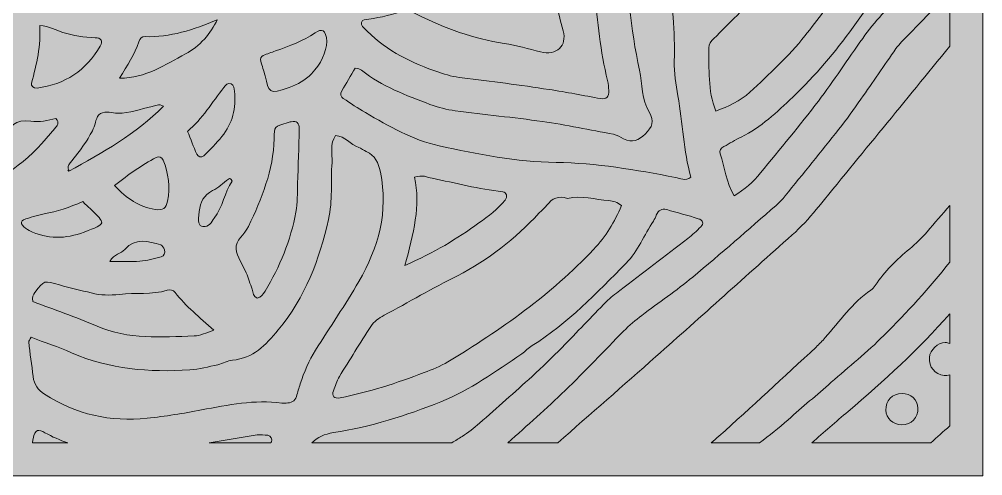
# Model space of a CAD drawing. Extents: x 31 to 2970, y -2969 to -30.
# Drawn here: x 2240 to 2970, y -2969 to -2623 of the extents above; entities that cross this region are included whole.
import ezdxf

# ---------------------------------------------------------------- set-up
doc = ezdxf.new("R2010")
doc.units = 0
doc.header["$MEASUREMENT"] = 0
doc.layers.add('Layer 1', color=7, linetype='Continuous')

# ---------------------------------------------------------------- blocks, each defined once
blk = doc.blocks.new('block 2')
at = {"layer": 'Layer 1', "true_color": 0xffffff}
h = blk.add_hatch(color=7, dxfattribs=at)
h.dxf.hatch_style = 2
edge = h.paths.add_edge_path()
edge.add_spline(control_points=[(2908.75, -2906.74), (2901.42, -2906.74), (2896.01, -2912.23), (2896.42, -2919.25), (2896.8, -2925.73), (2901.7, -2930.26), (2908.48, -2930.38), (2915.78, -2930.51), (2921.1, -2925.07), (2920.74, -2917.86), (2920.41, -2911.37), (2915.42, -2906.73), (2908.75, -2906.74)], knot_values=[0, 0, 0, 0, 1, 1, 1, 2, 2, 2, 3, 3, 3, 4, 4, 4, 4], degree=3, periodic=1)
at = {"layer": 'Layer 1', "lineweight": 0}
blk.add_lwpolyline([(2219.83, -2969.08), (2245.37, -2969.08), (2299.41, -2969.08), (2338.94, -2969.08), (2412.49, -2969.08), (2444.43, -2969.08), (2527.68, -2969.08), (2575.35, -2969.08), (2619.15, -2969.08), (2735.05, -2969.08), (2773.63, -2969.08), (2808.84, -2969.08), (2860.46, -2969.08), (2879.52, -2969.08), (2902.08, -2969.08), (2939.92, -2969.08), (2969.81, -2969.08), (2969.81, -2942.73), (2969.81, -2914.13), (2969.81, -2855.29), (2969.81, -2837.47), (2969.81, -2815.6), (2969.81, -2775.48), (2969.81, -2734.73), (2969.81, -2612.77)], dxfattribs=at)
for points, knots in [([(2944.81, -2564.01), (2941.72, -2567.53), (2938.63, -2571.03), (2935.57, -2574.55), (2922.14, -2590), (2907.4, -2604.31), (2893.49, -2619.36), (2888.23, -2625.04), (2883.37, -2631.15), (2878.85, -2637.44), (2867.55, -2653.18), (2857.02, -2669.5), (2845.29, -2684.91), (2831.18, -2703.45), (2816.24, -2721.36), (2801.48, -2739.4), (2795.9, -2746.21), (2789.42, -2752.13), (2781.45, -2756.9), (2775.65, -2746.3), (2774.17, -2735.26), (2770.85, -2724.86), (2770.09, -2722.48), (2771.61, -2720.69), (2773.7, -2719.51), (2778.04, -2717.07), (2782.27, -2714.42), (2786.74, -2712.23), (2801.92, -2704.8), (2813.84, -2693.44), (2825.95, -2681.88), (2860.05, -2649.34), (2885.61, -2610.5), (2910.1, -2570.8), (2913.26, -2565.67), (2915.17, -2559.74), (2917.39, -2554.07), (2926.91, -2529.78), (2935.14, -2505.1), (2939.45, -2479.26), (2939.99, -2475.98), (2941.13, -2472.8), (2941.53, -2469.51), (2941.95, -2466.08), (2943.05, -2463.23), (2944.81, -2460.79), (2944.81, -2460.79), (2944.81, -2564.01), (2944.81, -2564.01)], [0, 0, 0, 0, 1, 1, 1, 2, 2, 2, 3, 3, 3, 4, 4, 4, 5, 5, 5, 6, 6, 6, 7, 7, 7, 8, 8, 8, 9, 9, 9, 10, 10, 10, 11, 11, 11, 12, 12, 12, 13, 13, 13, 14, 14, 14, 15, 15, 15, 16, 16, 16, 16]), ([(2766.06, -2637.61), (2771.88, -2631.69), (2777.71, -2625.76), (2783.66, -2619.95), (2796.43, -2607.47), (2807.18, -2593.42), (2815.83, -2577.85), (2827.92, -2556.1), (2839.73, -2534.2), (2851.53, -2512.29), (2853.39, -2508.84), (2854.98, -2505.29), (2858.43, -2503.15), (2872.52, -2494.37), (2886.61, -2485.59), (2900.79, -2476.96), (2903.11, -2475.55), (2905.87, -2474.81), (2908.49, -2473.94), (2911.46, -2472.97), (2913.78, -2475.08), (2913.32, -2478.51), (2912.73, -2482.89), (2912.1, -2487.31), (2911, -2491.58), (2905.35, -2513.56), (2899.08, -2535.48), (2889.02, -2555.79), (2881.69, -2570.58), (2872.1, -2584.32), (2862.79, -2598.03), (2854.09, -2610.84), (2844.7, -2623.22), (2835.12, -2635.39), (2822.75, -2651.12), (2807.87, -2664.54), (2793.42, -2678.27), (2786.26, -2685.09), (2776.87, -2688.88), (2767.63, -2692.58), (2761.3, -2676.68), (2762.68, -2660.56), (2762.18, -2644.65), (2762.08, -2641.55), (2764.13, -2639.57), (2766.06, -2637.61)], [0, 0, 0, 0, 1, 1, 1, 2, 2, 2, 3, 3, 3, 4, 4, 4, 5, 5, 5, 6, 6, 6, 7, 7, 7, 8, 8, 8, 9, 9, 9, 10, 10, 10, 11, 11, 11, 12, 12, 12, 13, 13, 13, 14, 14, 14, 15, 15, 15, 15]), ([(2646.54, -2731.49), (2616.27, -2731.08), (2587.17, -2725.17), (2557.98, -2718.87), (2537.68, -2714.49), (2519.92, -2703.93), (2502.14, -2693.71), (2496.38, -2690.4), (2490.8, -2686.76), (2485.36, -2682.96), (2483.62, -2681.74), (2482.65, -2679.6), (2484.15, -2677.15), (2487.63, -2671.5), (2490.94, -2665.76), (2494.41, -2659.91), (2496.19, -2660.5), (2498.03, -2660.62), (2499.21, -2661.57), (2514.6, -2673.99), (2532.84, -2680.52), (2550.97, -2687.46), (2557.29, -2689.89), (2563.73, -2691.41), (2570.21, -2692.3), (2592.17, -2695.31), (2614.28, -2697.29), (2636.21, -2700.46), (2654.29, -2703.08), (2672.23, -2706.73), (2690.18, -2710.15), (2692.81, -2710.65), (2695.26, -2712.27), (2697.68, -2713.59), (2704.25, -2717.19), (2709.4, -2714.5), (2714.08, -2709.96), (2719.54, -2704.67), (2721.12, -2700.03), (2717.25, -2693.65), (2711.17, -2683.6), (2712.1, -2672.22), (2709.74, -2661.53), (2702.82, -2630.1), (2700.97, -2597.87), (2696.15, -2566.1), (2695.23, -2560.02), (2694.17, -2554.06), (2691.9, -2548.37), (2682.29, -2524.29), (2681.77, -2518.41), (2662.63, -2490.63), (2670.85, -2487.21), (2677.03, -2479.28), (2684.16, -2480.6), (2691.77, -2482), (2693.53, -2492.2), (2697.66, -2498.63), (2714.37, -2524.66), (2724.19, -2553.34), (2729.24, -2583.74), (2731.32, -2596.28), (2733.91, -2608.78), (2735.2, -2621.41), (2736.32, -2632.4), (2736.28, -2643.55), (2736.13, -2654.62), (2736.01, -2663.57), (2737.22, -2672.24), (2738.8, -2681.01), (2742.53, -2701.61), (2742.94, -2722.7), (2748.75, -2742.6), (2744.32, -2746.08), (2740.58, -2743.56), (2737.03, -2742.88), (2707.1, -2737.12), (2676.92, -2731.9), (2646.54, -2731.49)], [0, 0, 0, 0, 1, 1, 1, 2, 2, 2, 3, 3, 3, 4, 4, 4, 5, 5, 5, 6, 6, 6, 7, 7, 7, 8, 8, 8, 9, 9, 9, 10, 10, 10, 11, 11, 11, 12, 12, 12, 13, 13, 13, 14, 14, 14, 15, 15, 15, 16, 16, 16, 17, 17, 17, 18, 18, 18, 19, 19, 19, 20, 20, 20, 21, 21, 21, 22, 22, 22, 23, 23, 23, 24, 24, 24, 25, 25, 25, 26, 26, 26, 26]), ([(2501.15, -2623.32), (2510.56, -2622.29), (2519.67, -2620.03), (2528.73, -2617.38), (2533.19, -2616.07), (2537.15, -2617.13), (2541.41, -2619.29), (2562.27, -2629.86), (2584.04, -2637.72), (2607.34, -2641.21), (2616.6, -2642.6), (2625.65, -2645.45), (2634.79, -2647.67), (2646.91, -2650.6), (2655.19, -2643.28), (2651.83, -2631.6), (2647.67, -2617.16), (2645.6, -2602.33), (2642.14, -2587.78), (2638.03, -2570.5), (2632, -2553.77), (2623.39, -2538.14), (2620.81, -2533.46), (2620.21, -2529.21), (2621.74, -2523.95), (2624.21, -2515.46), (2626.56, -2506.86), (2626.71, -2497.87), (2626.76, -2495.4), (2629.81, -2494.12), (2631.48, -2495.77), (2641.36, -2505.52), (2650.21, -2515.95), (2656.63, -2528.52), (2668.47, -2551.71), (2672.8, -2576.72), (2675.58, -2602.09), (2678.06, -2624.68), (2680.11, -2647.3), (2685.58, -2669.44), (2686.24, -2672.12), (2686.3, -2674.94), (2686.51, -2676.67), (2686.72, -2681.87), (2684.68, -2683.81), (2680.48, -2683.08), (2667.39, -2680.82), (2654.37, -2678.11), (2641.24, -2676.17), (2619.33, -2672.92), (2597.38, -2669.82), (2575.36, -2667.34), (2569.18, -2666.64), (2563.41, -2665.08), (2557.69, -2663.11), (2537.66, -2656.21), (2518.75, -2647.26), (2503.47, -2632.03), (2502.29, -2630.85), (2501.09, -2629.7), (2499.97, -2628.48), (2498.28, -2626.64), (2498.92, -2623.56), (2501.15, -2623.32)], [0, 0, 0, 0, 1, 1, 1, 2, 2, 2, 3, 3, 3, 4, 4, 4, 5, 5, 5, 6, 6, 6, 7, 7, 7, 8, 8, 8, 9, 9, 9, 10, 10, 10, 11, 11, 11, 12, 12, 12, 13, 13, 13, 14, 14, 14, 15, 15, 15, 16, 16, 16, 17, 17, 17, 18, 18, 18, 19, 19, 19, 20, 20, 20, 21, 21, 21, 21]), ([(2944.81, -2643.38), (2911.11, -2684.66), (2877.39, -2725.92), (2843.72, -2767.22), (2838.09, -2774.13), (2832.04, -2780.56), (2825.37, -2786.5), (2790.93, -2817.17), (2756.72, -2848.09), (2722.21, -2878.67), (2697.49, -2900.57), (2672.66, -2922.35), (2647.79, -2944.08), (2647.79, -2944.08), (2610.06, -2944.08), (2610.06, -2944.08), (2624.64, -2931.03), (2639.29, -2918.04), (2653.42, -2904.51), (2668.64, -2889.95), (2682.89, -2874.38), (2697.74, -2859.42), (2702.02, -2855.11), (2706.73, -2851.14), (2711.56, -2847.44), (2724.33, -2837.69), (2737.71, -2828.69), (2750.07, -2818.45), (2771.44, -2800.73), (2792.24, -2782.32), (2813.22, -2764.13), (2815.72, -2761.96), (2818.03, -2759.49), (2820.12, -2756.91), (2833.75, -2740.08), (2847.38, -2723.25), (2860.81, -2706.25), (2866.66, -2698.86), (2872.16, -2691.18), (2877.58, -2683.47), (2886.5, -2670.76), (2895.11, -2657.85), (2904.09, -2645.19), (2906.64, -2641.59), (2909.92, -2638.51), (2912.99, -2635.3), (2923.58, -2624.26), (2934.66, -2613.63), (2944.81, -2602.2), (2944.81, -2602.2), (2944.81, -2643.38), (2944.81, -2643.38)], [0, 0, 0, 0, 1, 1, 1, 2, 2, 2, 3, 3, 3, 4, 4, 4, 5, 5, 5, 6, 6, 6, 7, 7, 7, 8, 8, 8, 9, 9, 9, 10, 10, 10, 11, 11, 11, 12, 12, 12, 13, 13, 13, 14, 14, 14, 15, 15, 15, 16, 16, 16, 17, 17, 17, 17]), ([(2253.29, -2675.06), (2250.61, -2675.39), (2248.58, -2673.75), (2249.2, -2671.38), (2252.92, -2657.05), (2256.36, -2642.7), (2255.33, -2627.69), (2262.9, -2628), (2267.57, -2631.37), (2272.83, -2632.92), (2280.82, -2635.28), (2288.94, -2636.83), (2297.35, -2636.89), (2301.98, -2636.92), (2303.32, -2639.49), (2301.14, -2643.25), (2290.45, -2661.74), (2274.55, -2672.45), (2253.29, -2675.06)], [0, 0, 0, 0, 1, 1, 1, 2, 2, 2, 3, 3, 3, 4, 4, 4, 5, 5, 5, 6, 6, 6, 6]), ([(2330.32, -2639.97), (2331.06, -2637.59), (2332.97, -2636.01), (2335.13, -2636.08), (2354.18, -2636.72), (2371.8, -2630.97), (2389.82, -2623.24), (2385.13, -2633.5), (2376.58, -2643.55), (2365.74, -2649.25), (2350.57, -2657.23), (2336.06, -2667.56), (2315.71, -2667.71), (2321.87, -2657.64), (2327.36, -2649.41), (2330.32, -2639.97)], [0, 0, 0, 0, 1, 1, 1, 2, 2, 2, 3, 3, 3, 4, 4, 4, 5, 5, 5, 5]), ([(2444.42, -2674.66), (2428.17, -2680.77), (2429.22, -2677.68), (2426.13, -2665.79), (2425.16, -2662.04), (2423.84, -2658.38), (2422.8, -2654.65), (2422.3, -2652.86), (2423.18, -2651.21), (2424.66, -2650.51), (2427.66, -2649.09), (2430.84, -2648.03), (2433.97, -2646.92), (2444.43, -2643.2), (2454.9, -2639.47), (2464.12, -2633.09), (2468.59, -2630), (2472.47, -2630.5), (2472.92, -2639.72), (2472.35, -2647.84), (2468.5, -2656.8), (2461.27, -2664.23), (2456.55, -2669.07), (2450.73, -2672.29), (2444.42, -2674.66)], [0, 0, 0, 0, 1, 1, 1, 2, 2, 2, 3, 3, 3, 4, 4, 4, 5, 5, 5, 6, 6, 6, 7, 7, 7, 8, 8, 8, 8]), ([(2393.35, -2711.84), (2389.2, -2717.01), (2384.45, -2721.71), (2379.73, -2726.38), (2377.78, -2728.3), (2375.36, -2727.41), (2374.35, -2725.17), (2371.87, -2719.67), (2369.77, -2714), (2367.32, -2707.91), (2378.83, -2698.56), (2385.86, -2685.76), (2394.94, -2674.59), (2396.28, -2672.93), (2397.59, -2670.87), (2400.29, -2671.92), (2402.89, -2672.93), (2402.62, -2675.47), (2402.88, -2677.53), (2404.46, -2690.27), (2401.37, -2701.85), (2393.35, -2711.84)], [0, 0, 0, 0, 1, 1, 1, 2, 2, 2, 3, 3, 3, 4, 4, 4, 5, 5, 5, 6, 6, 6, 7, 7, 7, 7]), ([(2278.42, -2731.88), (2282.14, -2727.09), (2285.95, -2722.35), (2289.39, -2717.37), (2291.87, -2713.77), (2294.01, -2709.9), (2295.94, -2705.97), (2297.84, -2702.12), (2297.5, -2696.81), (2301.5, -2694.45), (2305.41, -2692.15), (2310.14, -2694.04), (2314.52, -2694.13), (2323.5, -2694.32), (2331.78, -2690.81), (2340.41, -2689.19), (2342.98, -2688.7), (2345.3, -2686.56), (2349.12, -2688.89), (2328.13, -2709.93), (2302.86, -2724.21), (2277.35, -2738.15), (2277.35, -2738.15), (2276.57, -2737.45), (2276.57, -2737.45), (2276.57, -2737.45), (2277.72, -2737.7), (2277.72, -2737.7), (2276.2, -2735.58), (2276.97, -2733.75), (2278.42, -2731.88)], [0, 0, 0, 0, 1, 1, 1, 2, 2, 2, 3, 3, 3, 4, 4, 4, 5, 5, 5, 6, 6, 6, 7, 7, 7, 8, 8, 8, 9, 9, 9, 10, 10, 10, 10]), ([(2203.74, -2746.86), (2206.52, -2743.46), (2209.82, -2740.47), (2212.83, -2737.24), (2219.26, -2730.34), (2225.86, -2723.11), (2228.66, -2714.2), (2231.97, -2703.68), (2236.99, -2698.57), (2248.57, -2700.27), (2254.97, -2701.2), (2261.65, -2699.86), (2267.57, -2698.09), (2270.9, -2701.74), (2268.21, -2703.73), (2266.69, -2705.68), (2250.11, -2726.93), (2230.54, -2744.04), (2203.62, -2750.85), (2203.55, -2749.47), (2203.06, -2747.69), (2203.74, -2746.86)], [0, 0, 0, 0, 1, 1, 1, 2, 2, 2, 3, 3, 3, 4, 4, 4, 5, 5, 5, 6, 6, 6, 7, 7, 7, 7]), ([(2413.53, -2780.01), (2423.42, -2758.86), (2432.52, -2737.5), (2432.86, -2713.51), (2432.99, -2704.09), (2433.4, -2704.1), (2442.7, -2701.5), (2443.77, -2701.21), (2444.83, -2700.86), (2445.91, -2700.63), (2449.97, -2699.76), (2452.08, -2701.51), (2451.97, -2706.01), (2451.63, -2719.87), (2451.2, -2733.72), (2450.71, -2747.57), (2450.45, -2754.78), (2450.79, -2762.13), (2449.47, -2769.16), (2445.44, -2790.57), (2437.37, -2810.56), (2426.03, -2829.17), (2424.7, -2831.35), (2423.14, -2833.86), (2420.13, -2834.49), (2417.02, -2833.26), (2417.02, -2830.27), (2416.19, -2827.69), (2414.83, -2823.48), (2413.48, -2819.24), (2411.77, -2815.17), (2409.21, -2809.07), (2404.62, -2803.25), (2404.06, -2797.02), (2403.46, -2790.46), (2410.74, -2785.98), (2413.53, -2780.01)], [0, 0, 0, 0, 1, 1, 1, 2, 2, 2, 3, 3, 3, 4, 4, 4, 5, 5, 5, 6, 6, 6, 7, 7, 7, 8, 8, 8, 9, 9, 9, 10, 10, 10, 11, 11, 11, 12, 12, 12, 12]), ([(2449.79, -2908.92), (2448.62, -2912.71), (2445.73, -2913.88), (2442.13, -2913.96), (2441.02, -2913.98), (2439.89, -2914.1), (2438.8, -2913.96), (2418.09, -2911.24), (2398, -2915.34), (2377.82, -2919.18), (2364.23, -2921.77), (2350.52, -2924.04), (2336.77, -2925.48), (2308.86, -2928.4), (2282.82, -2922.72), (2259.07, -2907.21), (2253.99, -2903.89), (2251.02, -2899.91), (2250.32, -2893.94), (2249.29, -2885.15), (2248, -2876.39), (2246.98, -2867.6), (2246.88, -2866.75), (2247.9, -2865.76), (2248.78, -2864.11), (2258.96, -2867.94), (2269.44, -2871.38), (2279.49, -2875.79), (2308.23, -2888.38), (2338.39, -2890.76), (2369.14, -2888.81), (2376.26, -2888.36), (2383.31, -2886.46), (2390.32, -2884.9), (2394.09, -2884.07), (2397.63, -2881.83), (2401.4, -2881.46), (2417.13, -2879.89), (2426.39, -2870.18), (2436.05, -2858.52), (2456.56, -2833.79), (2467.26, -2805.18), (2474.17, -2774.67), (2477.37, -2760.54), (2475.73, -2745.92), (2476.81, -2731.56), (2477.32, -2724.7), (2474.78, -2717.4), (2479.52, -2711.1), (2486.64, -2711.52), (2490.73, -2717.87), (2496.99, -2720.04), (2499.04, -2720.75), (2500.77, -2722.37), (2502.77, -2723.29), (2509.46, -2726.34), (2511.93, -2731.5), (2513.44, -2738.76), (2519.69, -2768.86), (2511.95, -2796.06), (2497.12, -2821.68), (2486.86, -2839.42), (2475.31, -2856.4), (2464.36, -2873.74), (2459.3, -2881.76), (2455.57, -2890.39), (2452.75, -2899.43), (2451.76, -2902.59), (2450.76, -2905.75), (2449.79, -2908.92)], [0, 0, 0, 0, 1, 1, 1, 2, 2, 2, 3, 3, 3, 4, 4, 4, 5, 5, 5, 6, 6, 6, 7, 7, 7, 8, 8, 8, 9, 9, 9, 10, 10, 10, 11, 11, 11, 12, 12, 12, 13, 13, 13, 14, 14, 14, 15, 15, 15, 16, 16, 16, 17, 17, 17, 18, 18, 18, 19, 19, 19, 20, 20, 20, 21, 21, 21, 22, 22, 22, 23, 23, 23, 23]), ([(2342.71, -2767.14), (2330.78, -2765.22), (2321.28, -2759.09), (2312.04, -2748.96), (2322.76, -2740.42), (2332.69, -2733.47), (2343.48, -2727.8), (2345.72, -2726.62), (2347.87, -2727.48), (2348.86, -2729.86), (2353, -2739.82), (2354.12, -2750.16), (2352.21, -2760.77), (2351.24, -2766.2), (2348.49, -2768.06), (2342.71, -2767.14)], [0, 0, 0, 0, 1, 1, 1, 2, 2, 2, 3, 3, 3, 4, 4, 4, 5, 5, 5, 5]), ([(2378.92, -2780.09), (2375.63, -2779.69), (2375.02, -2776.55), (2376.11, -2768.69), (2377.07, -2761.73), (2379.42, -2756.23), (2386.35, -2752.89), (2390.73, -2750.79), (2394.3, -2747.04), (2398.31, -2744.13), (2399.45, -2743.3), (2400.43, -2743.84), (2401.03, -2745.67), (2395.37, -2754.21), (2394.08, -2765.15), (2387.61, -2773.67), (2385.35, -2776.65), (2383.88, -2780.68), (2378.92, -2780.09)], [0, 0, 0, 0, 1, 1, 1, 2, 2, 2, 3, 3, 3, 4, 4, 4, 5, 5, 5, 6, 6, 6, 6]), ([(2539.24, -2742.7), (2545.4, -2740.5), (2548.9, -2742.82), (2552.55, -2743.54), (2570.38, -2747.05), (2588, -2751.66), (2606.1, -2753.81), (2609.19, -2754.17), (2610.04, -2757.37), (2607.96, -2759.99), (2602.41, -2767.03), (2595.15, -2772.17), (2588.06, -2777.38), (2571.61, -2789.47), (2554.09, -2799.81), (2532.03, -2809.64), (2538.42, -2785.38), (2544.2, -2764.17), (2539.24, -2742.7)], [0, 0, 0, 0, 1, 1, 1, 2, 2, 2, 3, 3, 3, 4, 4, 4, 5, 5, 5, 6, 6, 6, 6]), ([(2571.75, -2817.4), (2595.37, -2805.45), (2615.52, -2789.23), (2633.52, -2770.07), (2635.42, -2768.05), (2637.64, -2766.3), (2639.37, -2764.14), (2643.57, -2758.92), (2648.46, -2756.17), (2655.24, -2758.89), (2665.84, -2756.14), (2676.14, -2759.63), (2686.57, -2760.47), (2689.89, -2760.73), (2693.11, -2761.54), (2696.02, -2764.24), (2691.05, -2776.73), (2684.23, -2787.6), (2674.96, -2797.48), (2642.71, -2831.84), (2604.6, -2858.44), (2564.66, -2882.71), (2559.03, -2886.14), (2552.69, -2888.48), (2546.5, -2890.86), (2525.81, -2898.82), (2504.79, -2905.76), (2482.97, -2909.97), (2478.46, -2910.84), (2476.38, -2908.63), (2477.85, -2904.66), (2479.19, -2901.02), (2480.36, -2897.21), (2482.36, -2893.93), (2490.13, -2881.13), (2498.23, -2868.52), (2506.15, -2855.81), (2508.61, -2851.86), (2512.27, -2849.57), (2516.24, -2847.43), (2534.77, -2837.46), (2552.99, -2826.9), (2571.75, -2817.4)], [0, 0, 0, 0, 1, 1, 1, 2, 2, 2, 3, 3, 3, 4, 4, 4, 5, 5, 5, 6, 6, 6, 7, 7, 7, 8, 8, 8, 9, 9, 9, 10, 10, 10, 11, 11, 11, 12, 12, 12, 13, 13, 13, 14, 14, 14, 14]), ([(2242.25, -2779.07), (2240.92, -2777.69), (2241.36, -2775.59), (2242.93, -2775.05), (2248.1, -2773.26), (2253.34, -2771.5), (2258.7, -2770.49), (2268.49, -2768.65), (2277.87, -2765.65), (2287.88, -2761.19), (2290.32, -2763.48), (2291.95, -2764.94), (2293.5, -2766.47), (2305.36, -2778.18), (2306.58, -2777.68), (2288.93, -2784.33), (2274.99, -2789.58), (2261.01, -2790.01), (2247.38, -2783.11), (2245.47, -2782.15), (2243.76, -2780.63), (2242.25, -2779.07)], [0, 0, 0, 0, 1, 1, 1, 2, 2, 2, 3, 3, 3, 4, 4, 4, 5, 5, 5, 6, 6, 6, 7, 7, 7, 7]), ([(2575.31, -2939.26), (2572.77, -2940.87), (2570.22, -2942.47), (2567.68, -2944.08), (2567.68, -2944.08), (2461.56, -2944.08), (2461.56, -2944.08), (2465.72, -2939.84), (2471.05, -2937.42), (2477.91, -2936.39), (2505.97, -2932.14), (2532.91, -2923.56), (2559.21, -2912.98), (2581.52, -2903.99), (2600.86, -2889.98), (2620.53, -2876.55), (2623.27, -2874.67), (2625.57, -2872.12), (2628.39, -2870.39), (2655.68, -2853.61), (2677.24, -2830.33), (2699.59, -2807.94), (2708.79, -2798.73), (2713.13, -2786.4), (2720.34, -2775.92), (2721.27, -2774.56), (2721.9, -2772.97), (2722.49, -2771.42), (2723.91, -2767.67), (2726.7, -2766.28), (2730.37, -2767.26), (2738.37, -2769.4), (2746.33, -2771.72), (2754.26, -2774.15), (2757.87, -2775.26), (2758.68, -2777.94), (2756.24, -2780.3), (2753.04, -2783.38), (2749.82, -2786.47), (2746.31, -2789.18), (2729.21, -2802.39), (2712, -2815.46), (2694.87, -2828.63), (2691.35, -2831.34), (2687.72, -2833.99), (2684.62, -2837.13), (2673.33, -2848.58), (2662.34, -2860.31), (2651.06, -2871.76), (2643.66, -2879.26), (2636.14, -2886.66), (2628.36, -2893.75), (2615.23, -2905.72), (2601.9, -2917.49), (2588.52, -2929.18), (2584.36, -2932.82), (2579.98, -2936.32), (2575.31, -2939.26)], [0, 0, 0, 0, 1, 1, 1, 2, 2, 2, 3, 3, 3, 4, 4, 4, 5, 5, 5, 6, 6, 6, 7, 7, 7, 8, 8, 8, 9, 9, 9, 10, 10, 10, 11, 11, 11, 12, 12, 12, 13, 13, 13, 14, 14, 14, 15, 15, 15, 16, 16, 16, 17, 17, 17, 18, 18, 18, 19, 19, 19, 19]), ([(2944.81, -2807.03), (2929.68, -2826.95), (2912.32, -2844.94), (2894.83, -2862.71), (2882.39, -2875.36), (2868.44, -2886.52), (2855.07, -2898.24), (2844.21, -2907.76), (2833.12, -2917.02), (2822.3, -2926.58), (2815.32, -2932.74), (2808.25, -2938.7), (2800.63, -2944.08), (2800.63, -2944.08), (2764.18, -2944.08), (2764.18, -2944.08), (2766.08, -2942.41), (2767.99, -2940.74), (2769.89, -2939.06), (2794.8, -2916.94), (2819.07, -2894.09), (2843.58, -2871.51), (2846.02, -2869.26), (2848.26, -2866.77), (2850.47, -2864.29), (2861.5, -2851.88), (2871.03, -2838.01), (2884.98, -2828.39), (2886.32, -2827.47), (2887.45, -2826.1), (2888.36, -2824.73), (2895.55, -2814.01), (2904.63, -2805.13), (2914.51, -2796.92), (2919.18, -2793.03), (2923.63, -2788.75), (2927.6, -2784.14), (2933.34, -2777.46), (2939.08, -2770.78), (2944.81, -2764.09), (2944.81, -2764.09), (2944.81, -2807.03), (2944.81, -2807.03)], [0, 0, 0, 0, 1, 1, 1, 2, 2, 2, 3, 3, 3, 4, 4, 4, 5, 5, 5, 6, 6, 6, 7, 7, 7, 8, 8, 8, 9, 9, 9, 10, 10, 10, 11, 11, 11, 12, 12, 12, 13, 13, 13, 14, 14, 14, 14]), ([(2347.37, -2803.1), (2342.1, -2804.56), (2336.71, -2805.97), (2331.29, -2806.39), (2324.18, -2806.94), (2317, -2806.52), (2308.42, -2806.52), (2311.68, -2800.75), (2316.91, -2800.66), (2319.7, -2797.5), (2327.89, -2788.22), (2337.55, -2791.44), (2347.09, -2794.02), (2348.25, -2794.33), (2349.31, -2796.29), (2349.77, -2797.7), (2350.5, -2799.99), (2349.61, -2802.48), (2347.37, -2803.1)], [0, 0, 0, 0, 1, 1, 1, 2, 2, 2, 3, 3, 3, 4, 4, 4, 5, 5, 5, 6, 6, 6, 6]), ([(2315.77, -2831.52), (2327.78, -2829.99), (2340.14, -2832.16), (2351.99, -2828.36), (2354.29, -2827.62), (2356.5, -2828.25), (2357.95, -2830.1), (2366.12, -2840.5), (2376.29, -2848.92), (2387.32, -2858.79), (2381.4, -2860.55), (2376.88, -2862.95), (2372.3, -2863.09), (2347.5, -2863.82), (2322.6, -2866.05), (2298.74, -2855.64), (2282.62, -2848.61), (2265.87, -2843), (2250.24, -2837.07), (2248.93, -2833.37), (2250.48, -2831.72), (2251.75, -2830.02), (2258.76, -2820.67), (2258.71, -2820.88), (2270.38, -2824.38), (2278.3, -2826.75), (2286.41, -2828.48), (2294.44, -2830.48), (2301.48, -2832.24), (2308.47, -2832.45), (2315.77, -2831.52)], [0, 0, 0, 0, 1, 1, 1, 2, 2, 2, 3, 3, 3, 4, 4, 4, 5, 5, 5, 6, 6, 6, 7, 7, 7, 8, 8, 8, 9, 9, 9, 10, 10, 10, 10]), ([(2944.81, -2868.67), (2943.73, -2868.32), (2942.6, -2868.12), (2941.45, -2868.12), (2935.57, -2868.16), (2929.93, -2873.43), (2929.37, -2879.42), (2928.72, -2886.36), (2933.75, -2892.48), (2940.54, -2893.01), (2942.01, -2893.13), (2943.45, -2892.92), (2944.81, -2892.47), (2944.81, -2892.47), (2944.81, -2931.34), (2944.81, -2931.34), (2940.03, -2935.6), (2935.23, -2939.85), (2930.41, -2944.08), (2930.41, -2944.08), (2840.37, -2944.08), (2840.37, -2944.08), (2849.46, -2936.12), (2858.53, -2928.14), (2867.75, -2920.32), (2895.01, -2897.21), (2921.27, -2873.13), (2944.81, -2846.33), (2944.81, -2846.33), (2944.81, -2868.67), (2944.81, -2868.67)], [0, 0, 0, 0, 1, 1, 1, 2, 2, 2, 3, 3, 3, 4, 4, 4, 5, 5, 5, 6, 6, 6, 7, 7, 7, 8, 8, 8, 9, 9, 9, 10, 10, 10, 10]), ([(2908.75, -2906.74), (2901.42, -2906.74), (2896.01, -2912.23), (2896.42, -2919.25), (2896.8, -2925.73), (2901.7, -2930.26), (2908.48, -2930.38), (2915.78, -2930.51), (2921.1, -2925.07), (2920.74, -2917.86), (2920.41, -2911.37), (2915.42, -2906.73), (2908.75, -2906.74)], [0, 0, 0, 0, 1, 1, 1, 2, 2, 2, 3, 3, 3, 4, 4, 4, 4]), ([(2249.84, -2944.08), (2249.97, -2943.04), (2250.12, -2942), (2250.33, -2940.97), (2251.82, -2933.47), (2254.52, -2933.75), (2259.27, -2936.43), (2264.87, -2939.59), (2270.64, -2942.09), (2276.56, -2944.08), (2276.56, -2944.08), (2249.84, -2944.08), (2249.84, -2944.08)], [0, 0, 0, 0, 1, 1, 1, 2, 2, 2, 3, 3, 3, 4, 4, 4, 4]), ([(2430.92, -2943.39), (2430.77, -2943.62), (2430.62, -2943.85), (2430.47, -2944.08), (2430.47, -2944.08), (2383.67, -2944.08), (2383.67, -2944.08), (2395.78, -2942.07), (2407.89, -2940.01), (2420.02, -2938.1), (2422.69, -2937.68), (2425.53, -2938.17), (2428.28, -2938.43), (2430.4, -2938.63), (2432.04, -2941.66), (2430.92, -2943.39)], [0, 0, 0, 0, 1, 1, 1, 2, 2, 2, 3, 3, 3, 4, 4, 4, 5, 5, 5, 5])]:
    blk.add_open_spline(points, degree=3, knots=knots, dxfattribs=at)

msp = doc.modelspace()

# ---------------------------------------------------------------- hatches: boundary and pattern name
at = {"layer": 'Layer 1', "true_color": 0xf8ec23}
h = msp.add_hatch(color=2, dxfattribs=at)
h.dxf.hatch_style = 2
h.paths.add_polyline_path([(2944.18, -30.37), (2908.97, -30.37), (2876.43, -30.37), (2852.69, -30.37), (2826.67, -30.37), (2789.09, -30.37), (2741.76, -30.37), (2619.81, -30.37), (2571.38, -30.37), (2533.69, -30.37), (2448.77, -30.37), (2417.53, -30.37), (2347.21, -30.37), (2307.57, -30.37), (2246.73, -30.37), (2221.16, -30.37), (2190.08, -30.37), (2164.16, -30.37), (2133.56, -30.37), (2063.65, -30.37), (2014.14, -30.37), (1982.09, -30.37), (1958.8, -30.37), (1857.85, -30.37), (1838.29, -30.37), (1812.45, -30.37), (1776.54, -30.37), (1705.12, -30.37), (1693.97, -30.37), (1305.87, -30.37), (1295.4, -30.37), (1223.78, -30.37), (1188.69, -30.37), (1163.24, -30.37), (1143.18, -30.37), (1041.74, -30.37), (1018.95, -30.37), (986.89, -30.37), (937, -30.37), (867.24, -30.37), (837.19, -30.37), (810.44, -30.37), (779.68, -30.37), (754.38, -30.37), (694, -30.37), (654.14, -30.37), (583.33, -30.37), (552.07, -30.37), (466.96, -30.37), (429.55, -30.37), (381.07, -30.37), (259.09, -30.37), (211.91, -30.37), (174.17, -30.37), (148.47, -30.37), (124.27, -30.37), (91.92, -30.37), (56.46, -30.37), (31.09, -30.37), (31.09, -54.87), (31.09, -89.2), (31.09, -179.23), (31.09, -214.96), (31.09, -260.42), (31.09, -378.66), (31.09, -426.62), (31.09, -476.43), (31.09, -550.35), (31.09, -581.86), (31.09, -654.17), (31.09, -694.22), (31.09, -751.16), (31.09, -776.51), (31.09, -807.81), (31.09, -833.54), (31.09, -864.28), (31.09, -929.41), (31.09, -980.06), (31.09, -1012.67), (31.09, -1041.24), (31.09, -1146.32), (31.09, -1159.54), (31.09, -1185.04), (31.09, -1225.46), (31.09, -1264.46), (31.09, -1302.1), (31.09, -1330.9), (31.09, -1333.8), (31.09, -1659.5), (31.09, -1662.34), (31.09, -1692.17), (31.09, -1724.32), (31.09, -1767.8), (31.09, -1808.18), (31.09, -1833.57), (31.09, -1847.38), (31.09, -1951.45), (31.09, -1980.34), (31.09, -2013.39), (31.09, -2063.61), (31.09, -2128.98), (31.09, -2159.42), (31.09, -2185.19), (31.09, -2216.74), (31.09, -2242.12), (31.09, -2299.96), (31.09, -2339.09), (31.09, -2410.8), (31.09, -2442.9), (31.09, -2533.87), (31.09, -2572.78), (31.09, -2613.33), (31.09, -2734.99), (31.09, -2775.34), (31.09, -2815.97), (31.09, -2837.4), (31.09, -2855.37), (31.09, -2914.54), (31.09, -2942.89), (31.09, -2969.08), (61.08, -2969.08), (98.82, -2969.08), (121.32, -2969.08), (140.38, -2969.08), (192.11, -2969.08), (227.2, -2969.08), (265.97, -2969.08), (381.87, -2969.08), (425.52, -2969.08), (472.93, -2969.08), (556.42, -2969.08), (588.3, -2969.08), (661.31, -2969.08), (701.61, -2969.08), (755.29, -2969.08), (780.94, -2969.08), (812.66, -2969.08), (838.34, -2969.08), (868.66, -2969.08), (928.97, -2969.08), (980.13, -2969.08), (1014.44, -2969.08), (1044.71, -2969.08), (1159.36, -2969.08), (1161.89, -2969.08), (1189.21, -2969.08), (1228.25, -2969.08), (1257.32, -2969.08), (1304.05, -2969.08), (1332.71, -2969.08), (1345.63, -2969.08), (1549.53, -2969.08), (1552.94, -2969.08), (1655.88, -2969.08), (1668.07, -2969.08), (1698.17, -2969.08), (1745.16, -2969.08), (1772.87, -2969.08), (1811.64, -2969.08), (1837.9, -2969.08), (1842.16, -2969.08), (1956.12, -2969.08), (1986.47, -2969.08), (2020.31, -2969.08), (2071.92, -2969.08), (2131.91, -2969.08), (2162.52, -2969.08), (2188.51, -2969.08), (2219.83, -2969.08), (2245.37, -2969.08), (2299.41, -2969.08), (2338.94, -2969.08), (2412.49, -2969.08), (2444.43, -2969.08), (2527.68, -2969.08), (2575.35, -2969.08), (2619.15, -2969.08), (2735.05, -2969.08), (2773.63, -2969.08), (2808.84, -2969.08), (2860.46, -2969.08), (2879.52, -2969.08), (2902.08, -2969.08), (2939.92, -2969.08), (2969.81, -2969.08), (2969.81, -2942.73), (2969.81, -2914.13), (2969.81, -2855.29), (2969.81, -2837.47), (2969.81, -2815.6), (2969.81, -2775.48), (2969.81, -2734.73), (2969.81, -2612.77), (2969.81, -2572.98), (2969.81, -2534.23), (2969.81, -2442.57), (2969.81, -2411.31), (2969.81, -2338.83), (2969.81, -2299.34), (2969.81, -2242.28), (2969.81, -2216.54), (2969.81, -2185.15), (2969.81, -2159.91), (2969.81, -2128.52), (2969.81, -2063.9), (2969.81, -2012.99), (2969.81, -1980.37), (2969.81, -1953.17), (2969.81, -1847.02), (2969.81, -1833.85), (2969.81, -1808.18), (2969.81, -1767.81), (2969.81, -1734.67), (2969.81, -1724.8), (2969.81, -1722.79), (2969.81, -1691.31), (2969.81, -1661.53), (2969.81, -1659.28), (2969.81, -1333.77), (2969.81, -1332.32), (2969.81, -1301.96), (2969.81, -1268.37), (2969.81, -1225.53), (2969.81, -1185.01), (2969.81, -1159.4), (2969.81, -1146.18), (2969.81, -1041.54), (2969.81, -1012.82), (2969.81, -979.73), (2969.81, -929.19), (2969.81, -864.38), (2969.81, -833.55), (2969.81, -807.53), (2969.81, -776.69), (2969.81, -750.67), (2969.81, -693.88), (2969.81, -654.2), (2969.81, -581.78), (2969.81, -550.3), (2969.81, -476.43), (2969.81, -426.65), (2969.81, -378.66), (2969.81, -260.89), (2969.81, -215.3), (2969.81, -179.55), (2969.81, -89.28), (2969.81, -54.9), (2969.81, -30.37)])

# ---------------------------------------------------------------- linework, layer by layer
at = {"layer": 'Layer 1', "lineweight": 0}
msp.add_lwpolyline([(2219.83, -2969.08), (2245.37, -2969.08), (2299.41, -2969.08), (2338.94, -2969.08), (2412.49, -2969.08), (2444.43, -2969.08), (2527.68, -2969.08), (2575.35, -2969.08), (2619.15, -2969.08), (2735.05, -2969.08), (2773.63, -2969.08), (2808.84, -2969.08), (2860.46, -2969.08), (2879.52, -2969.08), (2902.08, -2969.08), (2939.92, -2969.08), (2969.81, -2969.08), (2969.81, -2942.73), (2969.81, -2914.13), (2969.81, -2855.29), (2969.81, -2837.47), (2969.81, -2815.6), (2969.81, -2775.48), (2969.81, -2734.73), (2969.81, -2612.77)], dxfattribs=at)

# ---------------------------------------------------------------- block references
at = {"layer": 'Layer 1'}
msp.add_blockref('block 2', (0, 0), dxfattribs=at)

doc.saveas('drawing.dxf')
